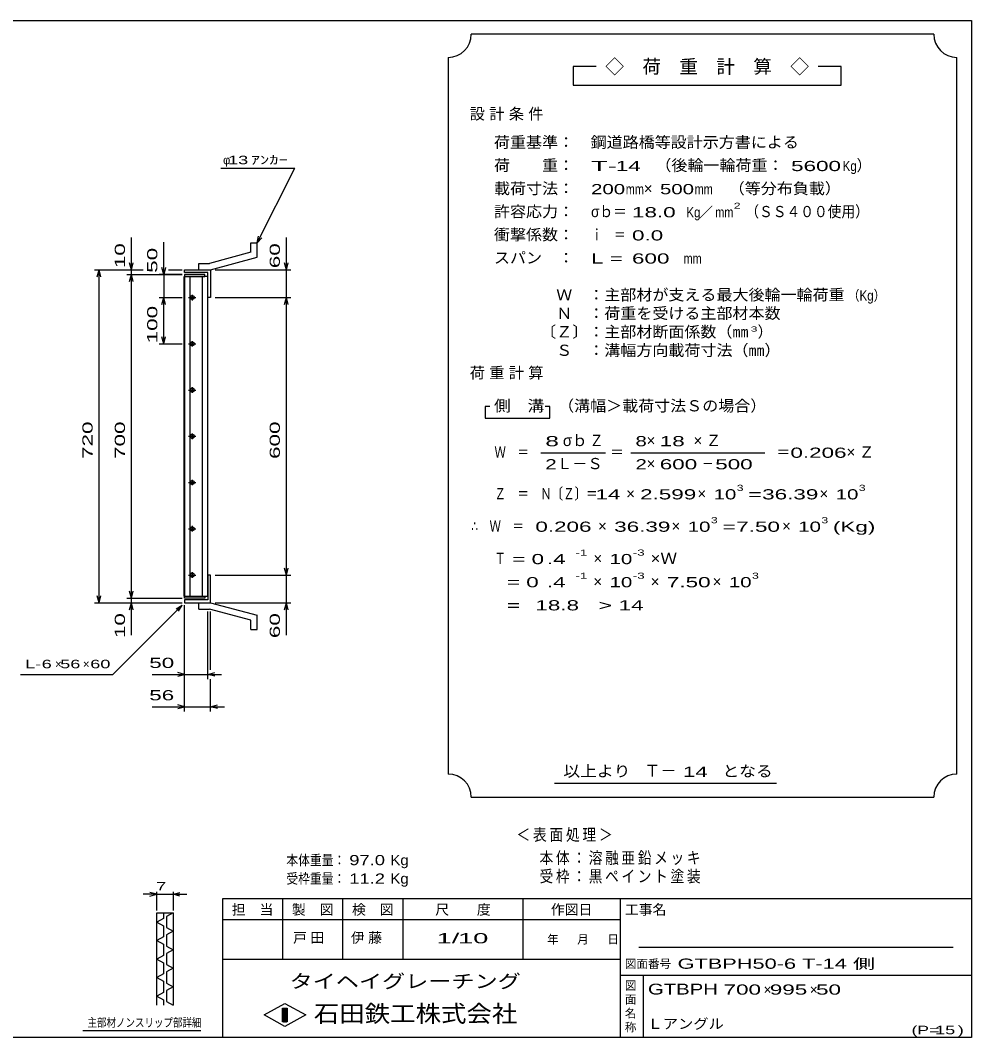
# Model space of a CAD drawing. Units: millimetres, scale not verified. Extents: x -1820 to 1736, y -1282 to 1048.
# Drawn here: x -321 to 1736, y -1152 to 1048 of the extents above; entities that cross this region are included whole.
import ezdxf
from ezdxf.enums import TextEntityAlignment as Align

# ---------------------------------------------------------------- set-up
doc = ezdxf.new("R2010")
doc.units = ezdxf.units.MM
doc.header["$LTSCALE"] = 10
for name, color, linetype, lineweight in [('0_2', 150, 'Continuous', 25), ('16', 3, 'Continuous', 25), ('19', 6, 'Continuous', 25), ('22', 4, 'Continuous', 25), ('24', 2, 'Continuous', 25), ('32', 4, 'Continuous', 25)]:
    doc.layers.add(name, color=color, linetype=linetype, lineweight=lineweight)
doc.styles.add('ベクトル', font='')
doc.styles.get('ベクトル').set_extended_font_data('ベクトル')

msp = doc.modelspace()

# ---------------------------------------------------------------- linework, layer by layer
at = {"layer": '0_2'}
for p, q in [((-1724, 1048.5), (1736, 1048.5)), ((1736, 1048.5), (1736, -1151.5)), ((1736, -851.5), (116, -851.5)), ((116, -851.5), (116, -1151.5)), ((246, -851.5), (246, -981.5)), ((376, -981.5), (376, -851.5)), ((506, -851.5), (506, -981.5)), ((766, -981.5), (766, -851.5)), ((976, -851.5), (976, -1151.5)), ((976, -896.5), (116, -896.5)), ((1696, -956.5), (1016, -956.5)), ((116, -981.5), (976, -981.5)), ((976, -1016.5), (1736, -1016.5)), ((1026, -1151.5), (1026, -1016.5)), ((206, -1102.5), (251, -1077.5)), ((251, -1077.5), (296, -1102.5)), ((246, -1087.5), (256, -1087.5)), ((246, -1117.5), (246, -1087.5)), ((246, -1087.5), (248, -1087.5)), ((248, -1087.5), (248, -1117.5)), ((250, -1117.5), (250, -1087.5)), ((250, -1087.5), (252, -1087.5)), ((252, -1087.5), (252, -1117.5)), ((254, -1117.5), (254, -1087.5)), ((254, -1087.5), (256, -1087.5)), ((256, -1087.5), (256, -1117.5)), ((256, -1087.5), (256, -1117.5)), ((251, -1127.5), (206, -1102.5)), ((256, -1117.5), (246, -1117.5)), ((248, -1117.5), (250, -1117.5)), ((296, -1102.5), (251, -1127.5)), ((252, -1117.5), (254, -1117.5)), ((1736, -1151.5), (-1724, -1151.5))]:
    msp.add_line(p, q, dxfattribs=at)
at = {"layer": '16'}
for p, q in [((33.3, -196.5), (33.3, 494.5)), ((33.3, 494.5), (34, 494.5)), ((78, 499), (34, 499)), ((34, 499), (34, 494.5)), ((34, 494.5), (78, 494.5)), ((34, 494.5), (34, -196.5)), ((84, 494.5), (34, 494.5)), ((45.5, 494.5), (45.5, -196.5)), ((72.5, -196.5), (72.5, 494.5)), ((78, 494.5), (78, 499)), ((84, -196.5), (84, 494.5)), ((42.5, 449), (58.5, 449)), ((52.5, 452), (48.5, 452)), ((48.5, 446), (52.5, 446)), ((50.5, 455), (50.5, 443)), ((52.5, 352), (48.5, 352)), ((50.5, 355), (50.5, 343)), ((42.5, 349), (58.5, 349)), ((48.5, 346), (52.5, 346)), ((42.5, 249), (58.5, 249)), ((52.5, 252), (48.5, 252)), ((48.5, 246), (52.5, 246)), ((50.5, 255), (50.5, 243)), ((50.5, 155), (50.5, 143)), ((42.5, 149), (58.5, 149)), ((52.5, 152), (48.5, 152)), ((48.5, 146), (52.5, 146)), ((42.5, 49), (58.5, 49)), ((52.5, 52), (48.5, 52)), ((48.5, 46), (52.5, 46)), ((50.5, 55), (50.5, 43)), ((42.5, -51), (58.5, -51)), ((52.5, -48), (48.5, -48)), ((48.5, -54), (52.5, -54)), ((50.5, -45), (50.5, -57)), ((42.5, -151), (58.5, -151)), ((52.5, -148), (48.5, -148)), ((48.5, -154), (52.5, -154)), ((50.5, -145), (50.5, -157)), ((34, -196.5), (33.3, -196.5)), ((34, -196.5), (78, -196.5)), ((34, -201), (34, -196.5)), ((34, -196.5), (84, -196.5)), ((78, -196.5), (78, -201)), ((78, -201), (34, -201))]:
    msp.add_line(p, q, dxfattribs=at)
for centre, radius, start, end in [((48.5, 449), 3, 90, 270), ((50.5, 449), 4, 46.6, 133.4), ((50.5, 449), 4, 226.6, 313.4), ((52.5, 449), 3, 270, 90), ((48.5, 349), 3, 90, 270), ((50.5, 349), 4, 46.6, 133.4), ((52.5, 349), 3, 270, 90), ((50.5, 349), 4, 226.6, 313.4), ((48.5, 249), 3, 90, 270), ((50.5, 249), 4, 46.6, 133.4), ((50.5, 249), 4, 226.6, 313.4), ((52.5, 249), 3, 270, 90), ((48.5, 149), 3, 90, 270), ((50.5, 149), 4, 46.6, 133.4), ((50.5, 149), 4, 226.6, 313.4), ((52.5, 149), 3, 270, 90), ((48.5, 49), 3, 90, 270), ((50.5, 49), 4, 46.6, 133.4), ((50.5, 49), 4, 226.6, 313.4), ((52.5, 49), 3, 270, 90), ((48.5, -51), 3, 90, 270), ((50.5, -51), 4, 46.6, 133.4), ((50.5, -51), 4, 226.6, 313.4), ((52.5, -51), 3, 270, 90), ((48.5, -151), 3, 90, 270), ((50.5, -151), 4, 46.6, 133.4), ((50.5, -151), 4, 226.6, 313.4), ((52.5, -151), 3, 270, 90)]:
    msp.add_arc(centre, radius, start, end, dxfattribs=at)
at = {"layer": '19'}
for p, q in [((177, 567), (191, 567)), ((177, 547), (177, 567)), ((191, 536), (191, 567)), ((177, 547), (88, 523)), ((90, 509), (191, 536)), ((34, 503), (34, 509)), ((34, 509), (89, 509)), ((65, 523), (88, 523)), ((65, 509), (65, 523)), ((65, 509), (90, 509)), ((89, 509), (90, 508)), ((90, 508), (90, 449)), ((84, 503), (34, 503)), ((84, 449), (84, 503)), ((90, 449), (84, 449)), ((90, -151), (84, -151)), ((84, -151), (84, -205)), ((90, -210), (90, -151)), ((34, -205), (34, -211)), ((84, -205), (34, -205)), ((34, -211), (89, -211)), ((65, -211), (90, -211)), ((65, -225), (65, -211)), ((89, -211), (90, -210)), ((90, -211), (191, -238)), ((65, -225), (88, -225)), ((177, -249), (88, -225)), ((191, -269), (191, -238)), ((177, -269), (177, -249)), ((177, -269), (191, -269))]:
    msp.add_line(p, q, dxfattribs=at)
at = {"layer": '22'}
for p, q in [((112, 729), (272, 729)), ((191, 567), (272, 729)), ((-81, 509), (-81, 579)), ((191, 567), (194, 581.6)), ((191, 567), (201, 578)), ((254, 509), (254, 579)), ((-11, 499), (-11, 569)), ((-161, 509), (-56, 509)), ((-155, 494), (-151, 509)), ((-147, 494), (-151, 509)), ((-151, -211), (-151, 509)), ((-91, 509), (-56, 509)), ((-81, 509), (-85, 524)), ((-81, 509), (-77, 524)), ((-81, 499), (-81, 509)), ((-11, 499), (-15, 514)), ((-7, 514), (-11, 499)), ((-1, 509), (29, 509)), ((-1, 509), (29, 509)), ((100, 509), (264, 509)), ((254, 509), (250, 524)), ((254, 509), (258, 524)), ((254, 449), (254, 509)), ((-91, 499), (29, 499)), ((-85, 484), (-81, 499)), ((-77, 484), (-81, 499)), ((-81, -201), (-81, 499)), ((29, 499), (-21, 499)), ((-11, 499), (-11, 449)), ((-21, 449), (29, 449)), ((-15, 434), (-11, 449)), ((-7, 434), (-11, 449)), ((-11, 349), (-11, 449)), ((100, 449), (264, 449)), ((250, 434), (254, 449)), ((258, 434), (254, 449)), ((254, -151), (254, 449)), ((-11, 349), (-15, 364)), ((-11, 349), (-7, 364)), ((-21, 349), (29, 349)), ((100, -151), (264, -151)), ((254, -151), (250, -136)), ((254, -151), (258, -136)), ((254, -211), (254, -151)), ((-151, -211), (-155, -196)), ((-151, -211), (-147, -196)), ((-81, -201), (-85, -186)), ((-81, -201), (-77, -186)), ((-161, -211), (29, -211)), ((-121, -366), (29, -216)), ((-91, -201), (29, -201)), ((-91, -211), (29, -211)), ((-85, -226), (-81, -211)), ((-81, -211), (-81, -201)), ((-77, -226), (-81, -211)), ((-81, -281), (-81, -211)), ((16, -224), (29, -216)), ((21, -229), (29, -216)), ((34, -376), (34, -216)), ((34, -446), (34, -216)), ((100, -211), (264, -211)), ((250, -226), (254, -211)), ((258, -226), (254, -211)), ((254, -281), (254, -211)), ((84, -376), (84, -230)), ((90, -356), (90, -230)), ((-321, -366), (-121, -366)), ((-36, -366), (34, -366)), ((34, -366), (19, -362)), ((19, -370), (34, -366)), ((34, -366), (84, -366)), ((84, -366), (99, -362)), ((99, -370), (84, -366)), ((84, -366), (114, -366)), ((90, -446), (90, -376)), ((-36, -436), (34, -436)), ((34, -436), (19, -432)), ((19, -440), (34, -436)), ((34, -436), (90, -436)), ((90, -436), (105, -432)), ((105, -440), (90, -436)), ((90, -436), (120, -436))]:
    msp.add_line(p, q, dxfattribs=at)
at = {"layer": '24', "color": 4}
for p, q in [((1654, 1018.5), (654, 1018.5)), ((604, 968.5), (604, -581.5)), ((1704, -581.5), (1704, 968.5)), ((924, 948.5), (874, 948.5)), ((874, 948.5), (874, 908.5)), ((1454, 948.5), (1404, 948.5)), ((1454, 908.5), (1454, 948.5)), ((874, 908.5), (1454, 908.5)), ((694, 213.5), (684, 213.5)), ((684, 213.5), (684, 188.5)), ((824, 213.5), (814, 213.5)), ((824, 188.5), (824, 213.5)), ((684, 188.5), (824, 188.5)), ((804, 113.5), (944, 113.5)), ((999, 113.5), (1289, 113.5)), ((834, -601.5), (1314, -601.5)), ((654, -631.5), (1654, -631.5))]:
    msp.add_line(p, q, dxfattribs=at)
for centre, start, end in [((604, 1018.5), 270, 0), ((1704, 1018.5), 180, 270), ((604, -631.5), 0, 90), ((1704, -631.5), 90, 180)]:
    msp.add_arc(centre, 50, start, end, dxfattribs=at)
at = {"layer": '32'}
for p, q in [((-26, -841.5), (-56, -841.5)), ((-26, -841.5), (-41, -837.5)), ((-41, -845.5), (-26, -841.5)), ((-26, -876.5), (-26, -836.5)), ((-26, -841.5), (9, -841.5)), ((9, -836.5), (9, -876.5)), ((9, -841.5), (24, -837.5)), ((24, -845.5), (9, -841.5)), ((9, -841.5), (39, -841.5)), ((-26, -881.5), (9, -881.5)), ((-26, -1081.5), (-26, -881.5)), ((-12, -893.5), (-26, -901.5)), ((-26, -901.5), (-12, -909.5)), ((-12, -881.5), (-12, -893.5)), ((9, -881.5), (-5, -889.5)), ((-5, -889.5), (-5, -913.5)), ((9, -881.5), (9, -1081.5)), ((-12, -909.5), (-12, -933.5)), ((-5, -913.5), (9, -921.5)), ((9, -921.5), (-5, -929.5)), ((-12, -933.5), (-26, -941.5)), ((-26, -941.5), (-12, -949.5)), ((-5, -929.5), (-5, -953.5)), ((-12, -949.5), (-12, -973.5)), ((-5, -953.5), (9, -961.5)), ((9, -961.5), (-5, -969.5)), ((-12, -973.5), (-26, -981.5)), ((-26, -981.5), (-12, -989.5)), ((-12, -989.5), (-12, -1013.5)), ((-5, -969.5), (-5, -993.5)), ((-5, -993.5), (9, -1001.5)), ((9, -1001.5), (-5, -1009.5)), ((-5, -1009.5), (-5, -1033.5)), ((-12, -1013.5), (-26, -1021.5)), ((-26, -1021.5), (-12, -1029.5)), ((-12, -1029.5), (-12, -1053.5)), ((-5, -1033.5), (9, -1041.5)), ((-12, -1053.5), (-26, -1061.5)), ((9, -1041.5), (-5, -1049.5)), ((-5, -1049.5), (-5, -1073.5)), ((-26, -1061.5), (-12, -1069.5)), ((-12, -1069.5), (-12, -1081.5)), ((-5, -1073.5), (9, -1081.5)), ((69, -1136.5), (-186, -1136.5))]:
    msp.add_line(p, q, dxfattribs=at)

# ---------------------------------------------------------------- texts
at = {"layer": '0_2', "style": 'ベクトル'}
for s, height, p in [('担\u3000当', 21.99, (136, -874.5)), ('製\u3000図', 21.99, (266, -874.5)), ('検\u3000図', 21.99, (396, -874.5)), ('尺\u3000\u3000度', 21.99, (576, -874.5)), ('作図日', 21.99, (826, -874.5)), ('工事名', 21.99, (986, -874.5)), ('年', 18.3, (818, -939)), ('月', 18.3, (883, -939)), ('日', 18.3, (948, -939)), ('図面番号', 18.33, (986, -992)), ('図', 18.3, (986, -1039)), ('面', 18.3, (986, -1069)), ('名', 18.3, (986, -1099)), ('称', 18.3, (986, -1129))]:
    msp.add_text(s, height=height, dxfattribs=at).set_placement(p, align=Align.MIDDLE_LEFT)
at = {"layer": '0_2', "color": 222, "style": 'ベクトル'}
for s, height, width, p in [('タイヘイグレーチング', 29.33, 1.25, (261, -1029.5)), ('石田鉄工株式会社', 36.66, 1.1, (313.5, -1099.5))]:
    msp.add_text(s, height=height, dxfattribs=dict(at, width=width)).set_placement(p, align=Align.MIDDLE_LEFT)
at = {"layer": '22', "color": 2, "style": 'ベクトル'}
for s, height, p in [('φ', 18.3, (117, 746.5)), ('×', 18.3, (-246, -343.5)), ('×', 18.3, (-186, -343.5)), ('×', 22, (1286, -1047.5)), ('×', 22, (1386, -1047.5))]:
    msp.add_text(s, height=height, dxfattribs=at).set_placement(p, align=Align.MIDDLE_LEFT)
for s, height, width, p in [(' 13 ', 18.33, 1.6, (117, 746.5)), ('ｱﾝｶｰ', 18.33, 1.6, (177, 746.5)), (' 50 ', 21.99, 1.65, (-56, -341)), ('L-', 18.33, 1.6, (-311, -343.5)), (' 6 ', 18.33, 1.6, (-286, -343.5)), (' 56 ', 18.33, 1.6, (-246, -343.5)), (' 60 ', 18.33, 1.6, (-181, -343.5)), (' 56 ', 21.99, 1.65, (-56, -411)), ('本体重量：', 21.99, 0.85, (254, -767.5)), (' 97.0', 21.99, 1.35, (379, -767.5)), ('Kg', 21.99, 1.1, (479, -767.5)), ('受枠重量：', 21.99, 0.85, (254, -807.5)), (' 11.2', 21.99, 1.35, (379, -807.5)), ('Kg', 21.99, 1.1, (479, -807.5)), ('1/', 21.99, 2, (579, -936.5)), (' 10 ', 21.99, 2, (609, -936.5)), ('GTBPH50-6 T-14 側                   ', 21.99, 1.6, (1100, -991.5)), ('GTBPH', 23.46, 1.4, (1036, -1046.5)), (' 700 ', 21.99, 1.65, (1186, -1047.5)), (' 995 ', 21.99, 1.65, (1286, -1047.5)), (' 50 ', 21.99, 1.65, (1386, -1047.5)), ('Ｌアングル', 21.99, 1.1, (1035, -1121.5)), ('(P=', 18.33, 1.55, (1606, -1135)), (' 15 ', 18.33, 1.6, (1646, -1135)), (')', 18.3, 1.6, (1706, -1135))]:
    msp.add_text(s, height=height, dxfattribs=dict(at, width=width)).set_placement(p, align=Align.MIDDLE_LEFT)
at = {"layer": '22', "color": 2, "style": 'ベクトル', "width": 1.65}
for s, p in [(' 10 ', (-106, 499)), (' 50 ', (-36, 489)), (' 60 ', (229, 499)), (' 100 ', (-36, 336.5)), (' 720 ', (-176, 86.5)), (' 700 ', (-106, 86.5)), (' 600 ', (229, 86.5)), (' 10 ', (-106, -301)), (' 60 ', (229, -301))]:
    msp.add_text(s, height=21.99, rotation=90, dxfattribs=at).set_placement(p, align=Align.MIDDLE_LEFT)
at = {"layer": '22', "color": 2, "attachment_point": 4, "style": 'ベクトル'}
for s, insert, char_height in [('\\T1.2;\\W0.85;＜表面処理＞', (751.5, -714), 25.66), ('\\T1.19;\\W0.85;本体：溶融亜鉛メッキ', (801.5, -764), 25.66), ('\\T1.19;\\W0.85;受枠：黒ペイント塗装', (801.5, -804), 25.66), ('\\T1.25;戸田\u3000', (268.5, -936.5), 21.99), ('\\T1.25;伊藤\u3000', (393.5, -936.5), 21.99)]:
    msp.add_mtext(s, dxfattribs=dict(at, insert=insert, char_height=char_height))
at = {"layer": '24', "style": 'ベクトル'}
for s, height, p in [('◇\u3000荷\u3000重\u3000計\u3000算\u3000◇', 29.33, (944, 948.5)), ('）', 24.2, (1487, 735)), ('×', 24.2, (1027, 685)), ('／', 22, (1146.5, 633.5)), ('）', 24.2, (1273, 375)), ('σｂ', 24.19, (852, 140)), ('×', 24.2, (1033, 140)), ('Ｌ－Ｓ', 24.19, (839, 90)), ('×', 24.2, (1033, 90)), ('×', 24.2, (989, 25)), ('×', 24.2, (1143, 25)), ('×', 24.2, (1407, 25)), ('×', 24.2, (928, -45)), ('×', 24.2, (1087, -45)), ('×', 24.2, (1326, -45)), ('×', 24.2, (918, -115)), ('×', 24.2, (918, -165)), ('×', 24.2, (1042, -165)), ('×', 24.2, (1176, -165)), ('Ｔ－', 25.66, (1028, -574))]:
    msp.add_text(s, height=height, dxfattribs=at).set_placement(p, align=Align.MIDDLE_LEFT)
for s, height, width, p in [('荷重基準：\u3000', 24.19, 1.05, (703, 785)), ('鋼道路橋等設計示方書による', 24.19, 1.05, (912, 785)), ('荷\u3000\u3000重：\u3000', 24.19, 1.05, (703, 735)), ('（後輪一輪荷重：', 24.19, 1.05, (1052, 735)), ('T-', 21.99, 2, (913, 733.5)), (' 14 ', 21.99, 1.65, (953, 733.5)), (' 5600', 21.99, 1.65, (1332, 733.5)), ('Kg', 21.99, 0.85, (1457, 733.5)), ('載荷寸法：\u3000', 24.19, 1.05, (703, 685)), ('200', 21.99, 1.5, (913, 683.5)), ('mm', 21.99, 0.8, (988, 683.5)), ('500', 21.99, 1.5, (1062, 683.5)), ('mm', 21.99, 0.8, (1137, 683.5)), ('\u3000（等分布負載）', 24.19, 1.05, (1176, 685)), ('許容応力：\u3000', 24.19, 1.05, (703, 635)), ('σｂ＝', 24.19, 0.9, (913, 635)), (' 18.0', 21.99, 1.65, (988, 633.5)), ('Kg', 21.99, 0.85, (1119, 633.5)), ('mm', 21.99, 0.8, (1181.5, 633.5)), ('2', 13.2, 1.5, (1221.5, 647.5)), ('（ＳＳ４００使用）', 24.19, 0.9, (1246.5, 635)), ('衝撃係数：\u3000', 24.19, 1.05, (703, 585)), ('ｉ\u3000＝', 24.19, 0.75, (913, 585)), (' 0.0', 21.99, 1.65, (988, 583.5)), ('スパン\u3000：\u3000', 24.19, 1.05, (703, 535)), ('L =', 21.99, 1.65, (913, 533.5)), (' 600 ', 21.99, 1.65, (988, 533.5)), ('mm', 21.99, 0.8, (1113, 533.5)), ('\u3000Ｗ\u3000：主部材が支える最大後輪一輪荷重', 24.19, 1.05, (803, 455)), ('（Kg）', 21.99, 0.85, (1468, 453.5)), ('\u3000Ｎ\u3000：荷重を受ける主部材本数', 24.19, 1.05, (803, 415)), ('〔Ｚ〕：主部材断面係数（㎜', 24.19, 1.05, (803, 375)), ('3', 11, 1.8, (1258, 381)), ('\u3000Ｓ\u3000：溝幅方向載荷寸法（㎜）', 24.19, 1.05, (803, 335)), ('側\u3000溝', 24.19, 1.1, (703, 215)), ('\u3000（溝幅＞載荷寸法Ｓの場合）', 24.19, 1.05, (807, 215)), ('8', 22, 1.8, (814, 138.5)), ('Ｚ', 24.2, 0.9, (910, 140)), ('8', 22, 1.5, (1009, 138.5)), (' 18 ', 21.99, 1.65, (1048, 138.5)), ('Ｗ\u3000＝', 24.19, 0.75, (704, 115)), ('＝', 24.2, 0.9, (954, 115)), ('＝', 24.2, 0.9, (1314, 115)), ('0.206', 21.99, 1.65, (1344, 113.5)), ('2', 22, 1.5, (814, 88.5)), ('2', 22, 1.5, (1009, 88.5)), (' 600 ', 21.99, 1.65, (1048, 88.5)), ('－', 24.2, 0.75, (1153, 90)), (' 500 ', 21.99, 1.65, (1168, 88.5)), ('3', 13.2, 1.5, (1228, 37.5)), ('3', 13.2, 1.5, (1492, 37.5)), ('Ｚ\u3000＝\u3000Ｎ〔Ｚ〕＝', 24.19, 0.75, (704, 25)), (' 14 ', 21.99, 1.65, (909, 23.5)), ('2.599', 21.99, 1.65, (1019, 23.5)), ('10', 21.99, 1.5, (1178, 23.5)), ('=', 22, 1.7, (1253, 23.5)), ('36.39', 21.99, 1.65, (1283, 23.5)), ('10', 21.99, 1.5, (1442, 23.5)), ('∴\u3000Ｗ\u3000＝', 24.19, 0.75, (654, -45)), (' 0.206', 21.99, 1.65, (779, -46.5)), ('36.39', 21.99, 1.65, (963, -46.5)), ('10', 21.99, 1.5, (1122, -46.5)), ('3', 13.2, 1.5, (1172, -32.5)), ('=', 22, 1.7, (1197, -46.5)), ('7.50', 21.99, 1.65, (1227, -46.5)), ('10', 21.99, 1.5, (1361, -46.5)), ('3', 13.2, 1.5, (1411, -32.5)), ('(Kg)', 21.99, 1.65, (1436, -46.5)), ('Ｔ', 24.2, 0.75, (704, -115)), (' = 0', 21.99, 1.65, (729, -116.5)), (' .4 ', 21.99, 1.65, (804, -116.5)), ('-1', 13.2, 1.65, (879, -102.5)), ('10', 21.99, 1.5, (953, -116.5)), ('-3', 13.2, 1.65, (1003, -102.5)), ('×Ｗ', 24.19, 1.1, (1042, -115)), ('-1', 13.2, 1.65, (879, -152.5)), ('-3', 13.2, 1.65, (1003, -152.5)), ('3', 13.2, 1.5, (1261, -152.5)), ('  = 0', 21.99, 1.65, (704, -166.5)), (' .4 ', 21.99, 1.65, (804, -166.5)), ('10', 21.99, 1.5, (953, -166.5)), ('7.50', 21.99, 1.65, (1077, -166.5)), ('10', 21.99, 1.5, (1211, -166.5)), ('  =', 21.99, 1.65, (704, -216.5)), (' 18.8', 21.99, 1.65, (779, -216.5)), ('>', 22, 1.7, (929, -216.5)), (' 14 ', 21.99, 1.65, (959, -216.5)), ('以上より\u3000', 24.19, 1.1, (853, -575)), (' 14 ', 21.99, 1.65, (1098, -576.5)), ('となる', 24.19, 1.1, (1197, -575))]:
    msp.add_text(s, height=height, dxfattribs=dict(at, width=width)).set_placement(p, align=Align.MIDDLE_LEFT)
at = {"layer": '24', "char_height": 24.19, "attachment_point": 4, "style": 'ベクトル'}
for s, insert in [('\\T1.28;設計条件', (650.5, 845)), ('\\T1.28;荷重計算', (650.5, 285)), ('\\T1.42;×Ｚ', (1134.5, 140)), ('\\T1.42;×Ｚ', (1465.5, 115))]:
    msp.add_mtext(s, dxfattribs=dict(at, insert=insert))
at = {"layer": '32', "color": 2, "style": 'ベクトル'}
for s, width, p in [(' 7 ', 1.6, (-38.5, -824)), ('主部材ノンスリップ部詳細', 0.8, (-176, -1119))]:
    msp.add_text(s, height=18.33, dxfattribs=dict(at, width=width)).set_placement(p, align=Align.MIDDLE_LEFT)

doc.saveas('drawing.dxf')
